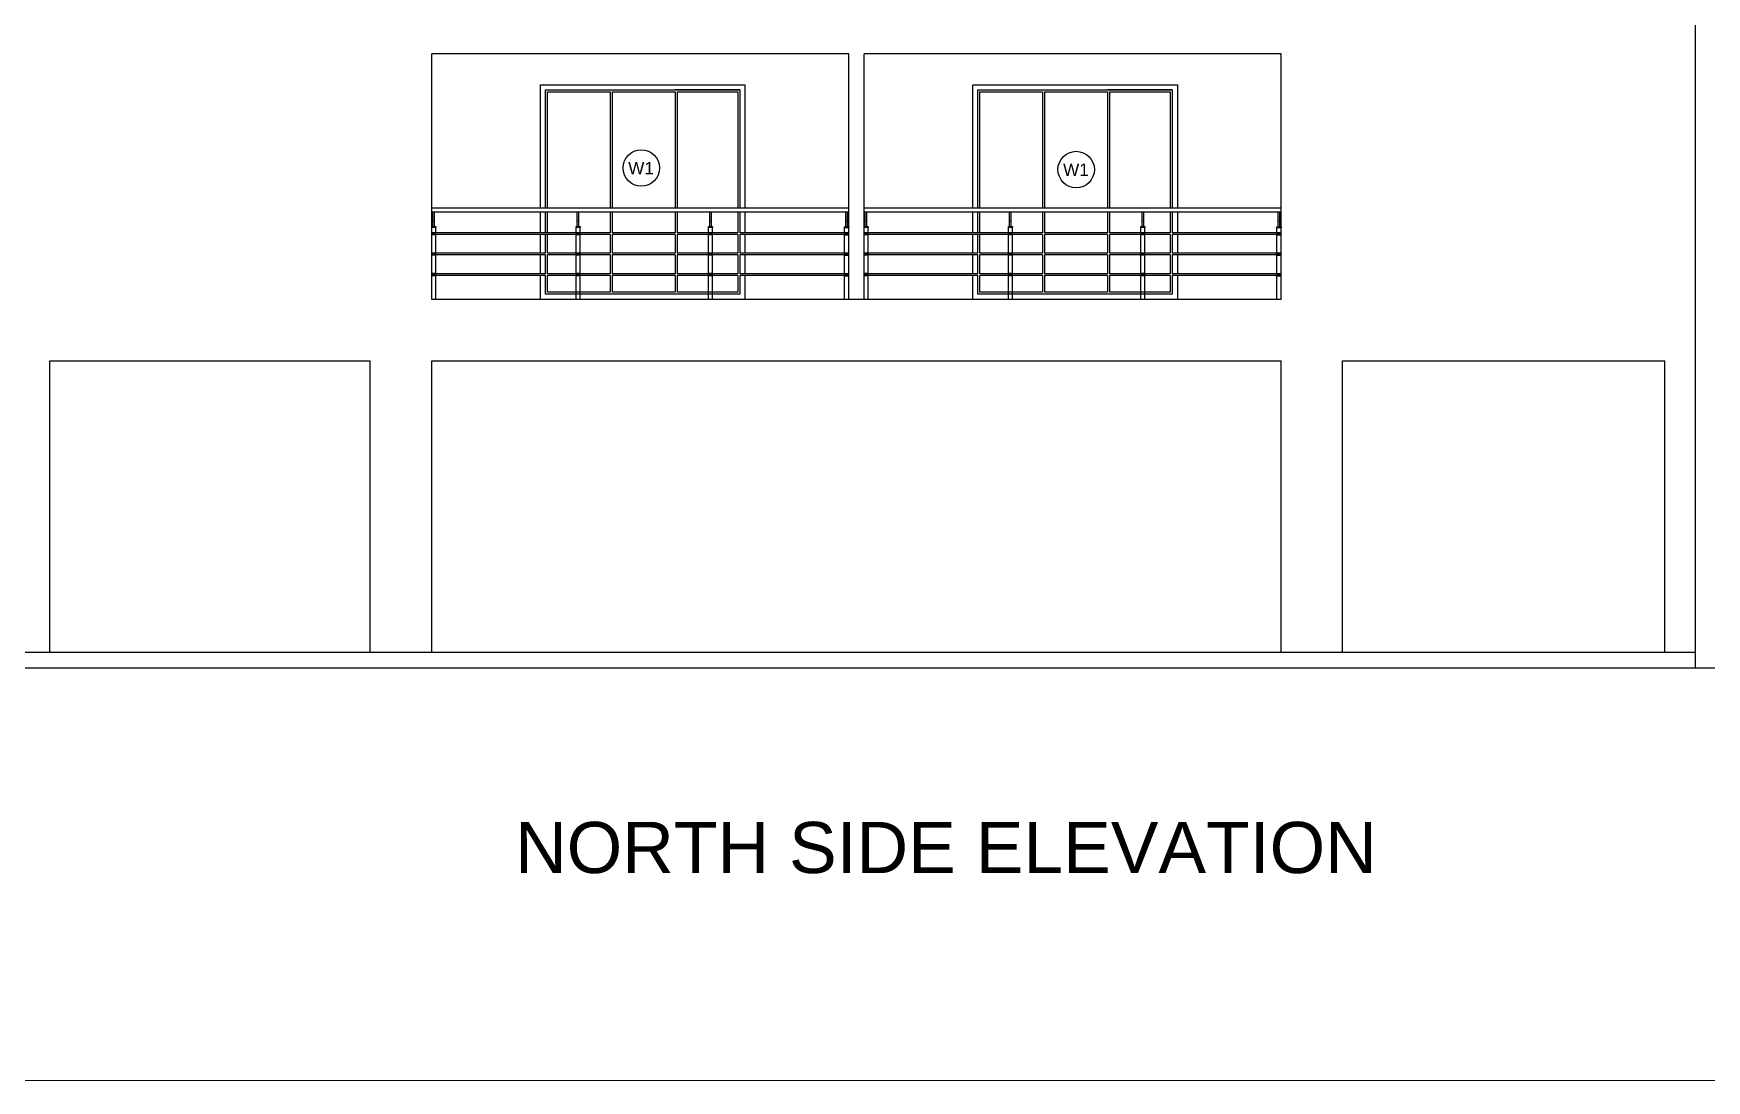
# Model space of a CAD drawing. Header units: millimetres. Extents: x -1932176 to 78768, y -1967 to 1266654.
# Drawn here: x -520014 to -503665, y 476454 to 486686 of the extents above; entities that cross this region are included whole.
import ezdxf

# ---------------------------------------------------------------- set-up
doc = ezdxf.new("R2010")
doc.units = ezdxf.units.MM
doc.layers.add('railing', color=212, linetype='Continuous', lineweight=25)
doc.layers.add('SHEET', color=7, linetype='Continuous', lineweight=13)
doc.styles.get("Standard").update_dxf_attribs({"font": 'arial.ttf'})

# ---------------------------------------------------------------- blocks, each defined once
blk = doc.blocks.new('ригеледержатель')
at = {"layer": 'railing', "ltscale": 10}
blk.add_lwpolyline([(148240, 1192435), (148270, 1192435), (148270, 1192417), (148240, 1192417)], close=True, dxfattribs=at)
blk.add_circle((148255, 1192426), 3, dxfattribs=at)

msp = doc.modelspace()

# ---------------------------------------------------------------- linework, layer by layer
at = {"ltscale": 30}
for p, q in [((-503771.3111, 480487.50621), (-503771.3111, 507037.50621)), ((-516122.6981, 484087.50621), (-516122.6981, 486487.03521)), ((-512047.6981, 486487.03521), (-516122.6981, 486487.03521)), ((-512047.6981, 484087.50621), (-512047.6981, 486487.03521)), ((-511897.6981, 484087.50621), (-511897.6981, 486487.03521)), ((-507822.6981, 486487.03521), (-511897.6981, 486487.03521)), ((-507822.6981, 484087.50621), (-507822.6981, 486487.03521)), ((-515011.01307, 486135.00621), (-513111.01307, 486135.00621)), ((-515011.01307, 486135.00621), (-514378.01307, 486135.00621)), ((-514378.01307, 486115.00621), (-514378.01307, 484979.53521)), ((-514358.01307, 486115.00621), (-514358.01307, 484979.53521)), ((-513111.01307, 486135.00621), (-513744.01307, 486135.00621)), ((-513744.01307, 486115.00621), (-513744.01307, 484979.53521)), ((-513724.01307, 486115.00621), (-513724.01307, 484979.53521)), ((-513111.01307, 486135.00621), (-513111.01307, 485660.30825)), ((-510786.01307, 486135.00621), (-508886.01307, 486135.00621)), ((-510786.01307, 486135.00621), (-510153.01307, 486135.00621)), ((-510153.01307, 486115.00621), (-510153.01307, 484979.53521)), ((-510133.01307, 486115.00621), (-510133.01307, 484979.53521)), ((-508886.01307, 486135.00621), (-509519.01307, 486135.00621)), ((-509519.01307, 486115.00621), (-509519.01307, 484979.53521)), ((-509499.01307, 486115.00621), (-509499.01307, 484979.53521)), ((-508886.01307, 486135.00621), (-508886.01307, 485660.30825)), ((-512047.6981, 484979.53521), (-516122.6981, 484979.53521)), ((-512047.6981, 484939.53521), (-516122.6981, 484939.53521)), ((-514378.01307, 484939.53521), (-514378.01307, 484737.53521)), ((-514358.01307, 484939.53521), (-514358.01307, 484737.53521)), ((-513744.01307, 484939.53521), (-513744.01307, 484737.53521)), ((-513724.01307, 484939.53521), (-513724.01307, 484737.53521)), ((-507822.6981, 484979.53521), (-511897.6981, 484979.53521)), ((-507822.6981, 484939.53521), (-511897.6981, 484939.53521)), ((-510153.01307, 484939.53521), (-510153.01307, 484737.53521)), ((-510133.01307, 484939.53521), (-510133.01307, 484737.53521)), ((-509519.01307, 484939.53521), (-509519.01307, 484737.53521)), ((-509499.01307, 484939.53521), (-509499.01307, 484737.53521)), ((-514378.01307, 484737.53521), (-516122.6981, 484737.53521)), ((-514378.01307, 484721.53521), (-516122.6981, 484721.53521)), ((-514378.01307, 484721.53521), (-514378.01307, 484537.53521)), ((-513744.01307, 484737.53521), (-514358.01307, 484737.53521)), ((-514358.01307, 484721.53521), (-514358.01307, 484537.53521)), ((-513744.01307, 484721.53521), (-514358.01307, 484721.53521)), ((-513744.01307, 484721.53521), (-513744.01307, 484537.53521)), ((-513131.01307, 484737.53521), (-513724.01307, 484737.53521)), ((-513724.01307, 484721.53521), (-513724.01307, 484537.53521)), ((-513131.01307, 484721.53521), (-513724.01307, 484721.53521)), ((-512047.6981, 484737.53521), (-513111.01307, 484737.53521)), ((-512047.6981, 484721.53521), (-513111.01307, 484721.53521)), ((-510153.01307, 484737.53521), (-511897.6981, 484737.53521)), ((-510153.01307, 484721.53521), (-511897.6981, 484721.53521)), ((-510153.01307, 484721.53521), (-510153.01307, 484537.53521)), ((-509519.01307, 484737.53521), (-510133.01307, 484737.53521)), ((-510133.01307, 484721.53521), (-510133.01307, 484537.53521)), ((-509519.01307, 484721.53521), (-510133.01307, 484721.53521)), ((-509519.01307, 484721.53521), (-509519.01307, 484537.53521)), ((-508906.01307, 484737.53521), (-509499.01307, 484737.53521)), ((-509499.01307, 484721.53521), (-509499.01307, 484537.53521)), ((-508906.01307, 484721.53521), (-509499.01307, 484721.53521)), ((-507822.6981, 484737.53521), (-508886.01307, 484737.53521)), ((-507822.6981, 484721.53521), (-508886.01307, 484721.53521)), ((-515011.01307, 484537.53521), (-516122.6981, 484537.53521)), ((-515011.01307, 484521.53521), (-516122.6981, 484521.53521)), ((-514378.01307, 484537.53521), (-514991.01307, 484537.53521)), ((-514378.01307, 484521.53521), (-514991.01307, 484521.53521)), ((-514378.01307, 484521.53521), (-514378.01307, 484337.53521)), ((-513744.01307, 484537.53521), (-514358.01307, 484537.53521)), ((-514358.01307, 484521.53521), (-514358.01307, 484337.53521)), ((-513744.01307, 484521.53521), (-514358.01307, 484521.53521)), ((-513744.01307, 484521.53521), (-513744.01307, 484337.53521)), ((-513131.01307, 484537.53521), (-513724.01307, 484537.53521)), ((-513724.01307, 484521.53521), (-513724.01307, 484337.53521)), ((-513131.01307, 484521.53521), (-513724.01307, 484521.53521)), ((-512047.6981, 484537.53521), (-513111.01307, 484537.53521)), ((-512047.6981, 484521.53521), (-513111.01307, 484521.53521)), ((-510786.01307, 484537.53521), (-511897.6981, 484537.53521)), ((-510786.01307, 484521.53521), (-511897.6981, 484521.53521)), ((-510153.01307, 484537.53521), (-510766.01307, 484537.53521)), ((-510153.01307, 484521.53521), (-510766.01307, 484521.53521)), ((-510153.01307, 484521.53521), (-510153.01307, 484337.53521)), ((-509519.01307, 484537.53521), (-510133.01307, 484537.53521)), ((-510133.01307, 484521.53521), (-510133.01307, 484337.53521)), ((-509519.01307, 484521.53521), (-510133.01307, 484521.53521)), ((-509519.01307, 484521.53521), (-509519.01307, 484337.53521)), ((-508906.01307, 484537.53521), (-509499.01307, 484537.53521)), ((-509499.01307, 484521.53521), (-509499.01307, 484337.53521)), ((-508906.01307, 484521.53521), (-509499.01307, 484521.53521)), ((-507822.6981, 484537.53521), (-508886.01307, 484537.53521)), ((-507822.6981, 484521.53521), (-508886.01307, 484521.53521)), ((-515011.01307, 484337.53521), (-516122.6981, 484337.53521)), ((-515011.01307, 484321.53521), (-516122.6981, 484321.53521)), ((-514378.01307, 484337.53521), (-514991.01307, 484337.53521)), ((-514378.01307, 484321.53521), (-514991.01307, 484321.53521)), ((-514378.01307, 484321.53521), (-514378.01307, 484157.50621)), ((-513744.01307, 484337.53521), (-514358.01307, 484337.53521)), ((-514358.01307, 484321.53521), (-514358.01307, 484157.50621)), ((-513744.01307, 484321.53521), (-514358.01307, 484321.53521)), ((-513744.01307, 484321.53521), (-513744.01307, 484157.50621)), ((-513131.01307, 484337.53521), (-513724.01307, 484337.53521)), ((-513724.01307, 484321.53521), (-513724.01307, 484157.50621)), ((-513131.01307, 484321.53521), (-513724.01307, 484321.53521)), ((-512047.6981, 484337.53521), (-513111.01307, 484337.53521)), ((-512047.6981, 484321.53521), (-513111.01307, 484321.53521)), ((-510786.01307, 484337.53521), (-511897.6981, 484337.53521)), ((-510786.01307, 484321.53521), (-511897.6981, 484321.53521)), ((-510153.01307, 484337.53521), (-510766.01307, 484337.53521)), ((-510153.01307, 484321.53521), (-510766.01307, 484321.53521)), ((-510153.01307, 484321.53521), (-510153.01307, 484157.50621)), ((-509519.01307, 484337.53521), (-510133.01307, 484337.53521)), ((-510133.01307, 484321.53521), (-510133.01307, 484157.50621)), ((-509519.01307, 484321.53521), (-510133.01307, 484321.53521)), ((-509519.01307, 484321.53521), (-509519.01307, 484157.50621)), ((-508906.01307, 484337.53521), (-509499.01307, 484337.53521)), ((-509499.01307, 484321.53521), (-509499.01307, 484157.50621)), ((-508906.01307, 484321.53521), (-509499.01307, 484321.53521)), ((-507822.6981, 484337.53521), (-508886.01307, 484337.53521)), ((-507822.6981, 484321.53521), (-508886.01307, 484321.53521)), ((-507822.6981, 484087.50621), (-516122.6981, 484087.50621)), ((-519854.2078, 480637.50621), (-519854.2078, 483487.50621)), ((-519854.2078, 483487.50621), (-516722.6981, 483487.50621)), ((-516722.6981, 480637.50621), (-516722.6981, 483487.50621)), ((-516122.6981, 480637.50621), (-516122.6981, 483487.50621)), ((-516122.6981, 483487.50621), (-507822.6981, 483487.50621)), ((-507822.6981, 480637.50621), (-507822.6981, 483487.50621)), ((-507222.6981, 480637.50621), (-507222.6981, 483487.50621)), ((-507222.6981, 483487.50621), (-504071.3111, 483487.50621)), ((-504071.3111, 480637.50621), (-504071.3111, 483487.50621)), ((-503771.3111, 480637.50621), (-520174.35117, 480637.50621)), ((-530586.60466, 480487.50621), (-498836.32186, 480487.50621))]:
    msp.add_line(p, q, dxfattribs=at)
at = {"ltscale": 10}
for p, q in [((-516110.6981, 484799.53521), (-516110.6981, 484939.53521)), ((-516094.6981, 484799.53521), (-516094.6981, 484939.53521)), ((-514699.89886, 484799.53521), (-514699.89886, 484939.53521)), ((-514683.89886, 484799.53521), (-514683.89886, 484939.53521)), ((-513405.99585, 484799.53521), (-513405.99585, 484939.53521)), ((-513389.99585, 484799.53521), (-513389.99585, 484939.53521)), ((-512075.6981, 484797.50621), (-512075.6981, 484939.53521)), ((-512059.6981, 484797.50621), (-512059.6981, 484939.53521)), ((-511885.6981, 484799.53521), (-511885.6981, 484939.53521)), ((-511869.6981, 484799.53521), (-511869.6981, 484939.53521)), ((-510474.89886, 484799.53521), (-510474.89886, 484939.53521)), ((-510458.89886, 484799.53521), (-510458.89886, 484939.53521)), ((-509180.99585, 484799.53521), (-509180.99585, 484939.53521)), ((-509164.99585, 484799.53521), (-509164.99585, 484939.53521)), ((-507850.6981, 484797.50621), (-507850.6981, 484939.53521)), ((-507834.6981, 484797.50621), (-507834.6981, 484939.53521)), ((-516122.6981, 484737.53521), (-516122.6981, 484789.53521)), ((-516082.6981, 484737.53521), (-516082.6981, 484789.53521)), ((-514711.89886, 484737.53521), (-514711.89886, 484789.53521)), ((-514671.89886, 484737.53521), (-514671.89886, 484789.53521)), ((-513417.99585, 484737.53521), (-513417.99585, 484789.53521)), ((-513377.99585, 484737.53521), (-513377.99585, 484789.53521)), ((-512087.6981, 484735.50621), (-512087.6981, 484787.50621)), ((-512047.6981, 484735.50621), (-512047.6981, 484787.50621)), ((-511897.6981, 484737.53521), (-511897.6981, 484789.53521)), ((-511857.6981, 484737.53521), (-511857.6981, 484789.53521)), ((-510486.89886, 484737.53521), (-510486.89886, 484789.53521)), ((-510446.89886, 484737.53521), (-510446.89886, 484789.53521)), ((-509192.99585, 484737.53521), (-509192.99585, 484789.53521)), ((-509152.99585, 484737.53521), (-509152.99585, 484789.53521)), ((-507862.6981, 484735.50621), (-507862.6981, 484787.50621)), ((-507822.6981, 484735.50621), (-507822.6981, 484787.50621)), ((-516122.6981, 484537.53521), (-516122.6981, 484737.53521)), ((-516082.6981, 484537.53521), (-516082.6981, 484721.53521)), ((-514711.89886, 484537.53521), (-514711.89886, 484737.53521)), ((-514671.89886, 484537.53521), (-514671.89886, 484721.53521)), ((-513417.99585, 484537.53521), (-513417.99585, 484737.53521)), ((-513377.99585, 484537.53521), (-513377.99585, 484721.53521)), ((-512087.6981, 484535.50621), (-512087.6981, 484735.50621)), ((-512047.6981, 484535.50621), (-512047.6981, 484719.50621)), ((-511897.6981, 484537.53521), (-511897.6981, 484737.53521)), ((-511857.6981, 484537.53521), (-511857.6981, 484721.53521)), ((-510486.89886, 484537.53521), (-510486.89886, 484737.53521)), ((-510446.89886, 484537.53521), (-510446.89886, 484721.53521)), ((-509192.99585, 484537.53521), (-509192.99585, 484737.53521)), ((-509152.99585, 484537.53521), (-509152.99585, 484721.53521)), ((-507862.6981, 484535.50621), (-507862.6981, 484735.50621)), ((-507822.6981, 484535.50621), (-507822.6981, 484719.50621)), ((-516122.6981, 484337.53521), (-516122.6981, 484537.53521)), ((-516082.6981, 484337.53521), (-516082.6981, 484521.53521)), ((-514711.89886, 484337.53521), (-514711.89886, 484537.53521)), ((-514671.89886, 484337.53521), (-514671.89886, 484521.53521)), ((-513417.99585, 484337.53521), (-513417.99585, 484537.53521)), ((-513377.99585, 484337.53521), (-513377.99585, 484521.53521)), ((-512087.6981, 484335.50621), (-512087.6981, 484535.50621)), ((-512047.6981, 484335.50621), (-512047.6981, 484519.50621)), ((-511897.6981, 484337.53521), (-511897.6981, 484537.53521)), ((-511857.6981, 484337.53521), (-511857.6981, 484521.53521)), ((-510486.89886, 484337.53521), (-510486.89886, 484537.53521)), ((-510446.89886, 484337.53521), (-510446.89886, 484521.53521)), ((-509192.99585, 484337.53521), (-509192.99585, 484537.53521)), ((-509152.99585, 484337.53521), (-509152.99585, 484521.53521)), ((-507862.6981, 484335.50621), (-507862.6981, 484535.50621)), ((-507822.6981, 484335.50621), (-507822.6981, 484519.50621)), ((-516122.6981, 484087.50621), (-516122.6981, 484337.53521)), ((-516082.6981, 484089.53521), (-516082.6981, 484321.53521)), ((-514711.89886, 484087.50621), (-514711.89886, 484337.53521)), ((-514671.89886, 484089.53521), (-514671.89886, 484321.53521)), ((-513417.99585, 484087.50621), (-513417.99585, 484337.53521)), ((-513377.99585, 484089.53521), (-513377.99585, 484321.53521)), ((-512087.6981, 484087.50621), (-512087.6981, 484335.50621)), ((-512047.6981, 484087.50621), (-512047.6981, 484319.50621)), ((-511897.6981, 484087.50621), (-511897.6981, 484337.53521)), ((-511857.6981, 484089.53521), (-511857.6981, 484321.53521)), ((-510486.89886, 484087.50621), (-510486.89886, 484337.53521)), ((-510446.89886, 484089.53521), (-510446.89886, 484321.53521)), ((-509192.99585, 484087.50621), (-509192.99585, 484337.53521)), ((-509152.99585, 484089.53521), (-509152.99585, 484321.53521)), ((-507862.6981, 484087.50621), (-507862.6981, 484335.50621)), ((-507822.6981, 484087.50621), (-507822.6981, 484319.50621))]:
    msp.add_line(p, q, dxfattribs=at)
at = {"ltscale": 100}
for p, q in [((-516110.6981, 484859.53521), (-516094.6981, 484859.53521)), ((-514699.89886, 484859.53521), (-514683.89886, 484859.53521)), ((-513405.99585, 484859.53521), (-513389.99585, 484859.53521)), ((-512075.6981, 484857.50621), (-512059.6981, 484857.50621)), ((-511885.6981, 484859.53521), (-511869.6981, 484859.53521)), ((-510474.89886, 484859.53521), (-510458.89886, 484859.53521)), ((-509180.99585, 484859.53521), (-509164.99585, 484859.53521)), ((-507850.6981, 484857.50621), (-507834.6981, 484857.50621))]:
    msp.add_line(p, q, dxfattribs=at)
for p, q in [((-516082.6981, 484087.50621), (-516082.6981, 484799.53521)), ((-514671.89886, 484087.50621), (-514671.89886, 484799.53521)), ((-513377.99585, 484087.50621), (-513377.99585, 484799.53521)), ((-512047.6981, 484087.50621), (-512047.6981, 484797.50621)), ((-511857.6981, 484087.50621), (-511857.6981, 484799.53521)), ((-510446.89886, 484087.50621), (-510446.89886, 484799.53521)), ((-509152.99585, 484087.50621), (-509152.99585, 484799.53521)), ((-507822.6981, 484087.50621), (-507822.6981, 484797.50621))]:
    msp.add_line(p, q)
at = {"linetype": 'ByBlock', "lineweight": 20}
for p, q in [((-516082.6981, 484087.50621), (-516122.6981, 484087.50621)), ((-514671.89886, 484087.50621), (-514711.89886, 484087.50621)), ((-513377.99585, 484087.50621), (-513417.99585, 484087.50621)), ((-512047.6981, 484087.50621), (-512087.6981, 484087.50621)), ((-511857.6981, 484087.50621), (-511897.6981, 484087.50621)), ((-510446.89886, 484087.50621), (-510486.89886, 484087.50621)), ((-509152.99585, 484087.50621), (-509192.99585, 484087.50621)), ((-507822.6981, 484087.50621), (-507862.6981, 484087.50621))]:
    msp.add_line(p, q, dxfattribs=at)
at = {"ltscale": 30}
for points in [[(-515061.01307, 484979.53521), (-515061.01307, 486185.00621), (-513061.01307, 486185.00621), (-513061.01307, 484979.53521)], [(-515011.01307, 484979.53521), (-515011.01307, 486135.00621), (-513111.01307, 486135.00621), (-513111.01307, 484979.53521)], [(-514991.01307, 484979.53521), (-514991.01307, 486115.00621), (-514378.01307, 486115.00621)], [(-514358.01307, 486115.00621), (-513744.01307, 486115.00621)], [(-513724.01307, 486115.00621), (-513131.01307, 486115.00621), (-513131.01307, 484979.53521)], [(-510836.01307, 484979.53521), (-510836.01307, 486185.00621), (-508836.01307, 486185.00621), (-508836.01307, 484979.53521)], [(-510786.01307, 484979.53521), (-510786.01307, 486135.00621), (-508886.01307, 486135.00621), (-508886.01307, 484979.53521)], [(-510766.01307, 484979.53521), (-510766.01307, 486115.00621), (-510153.01307, 486115.00621)], [(-510133.01307, 486115.00621), (-509519.01307, 486115.00621)], [(-509499.01307, 486115.00621), (-508906.01307, 486115.00621), (-508906.01307, 484979.53521)], [(-515061.01307, 484737.53521), (-515061.01307, 484939.53521)], [(-515011.01307, 484737.53521), (-515011.01307, 484939.53521)], [(-514991.01307, 484737.53521), (-514991.01307, 484939.53521)], [(-513131.01307, 484939.53521), (-513131.01307, 484737.53521)], [(-513111.01307, 484939.53521), (-513111.01307, 484737.53521)], [(-513061.01307, 484939.53521), (-513061.01307, 484737.53521)], [(-510836.01307, 484737.53521), (-510836.01307, 484939.53521)], [(-510786.01307, 484737.53521), (-510786.01307, 484939.53521)], [(-510766.01307, 484737.53521), (-510766.01307, 484939.53521)], [(-508906.01307, 484939.53521), (-508906.01307, 484737.53521)], [(-508886.01307, 484939.53521), (-508886.01307, 484737.53521)], [(-508836.01307, 484939.53521), (-508836.01307, 484737.53521)], [(-515061.01307, 484537.53521), (-515061.01307, 484721.53521)], [(-515011.01307, 484537.53521), (-515011.01307, 484721.53521)], [(-514991.01307, 484537.53521), (-514991.01307, 484721.53521)], [(-513131.01307, 484721.53521), (-513131.01307, 484537.53521)], [(-513111.01307, 484721.53521), (-513111.01307, 484537.53521)], [(-513061.01307, 484721.53521), (-513061.01307, 484537.53521)], [(-510836.01307, 484537.53521), (-510836.01307, 484721.53521)], [(-510786.01307, 484537.53521), (-510786.01307, 484721.53521)], [(-510766.01307, 484537.53521), (-510766.01307, 484721.53521)], [(-508906.01307, 484721.53521), (-508906.01307, 484537.53521)], [(-508886.01307, 484721.53521), (-508886.01307, 484537.53521)], [(-508836.01307, 484721.53521), (-508836.01307, 484537.53521)], [(-515061.01307, 484337.53521), (-515061.01307, 484521.53521)], [(-515011.01307, 484337.53521), (-515011.01307, 484521.53521)], [(-514991.01307, 484337.53521), (-514991.01307, 484521.53521)], [(-513131.01307, 484521.53521), (-513131.01307, 484337.53521)], [(-513111.01307, 484521.53521), (-513111.01307, 484337.53521)], [(-513061.01307, 484521.53521), (-513061.01307, 484337.53521)], [(-510836.01307, 484337.53521), (-510836.01307, 484521.53521)], [(-510786.01307, 484337.53521), (-510786.01307, 484521.53521)], [(-510766.01307, 484337.53521), (-510766.01307, 484521.53521)], [(-508906.01307, 484521.53521), (-508906.01307, 484337.53521)], [(-508886.01307, 484521.53521), (-508886.01307, 484337.53521)], [(-508836.01307, 484521.53521), (-508836.01307, 484337.53521)], [(-515061.01307, 484087.50621), (-515061.01307, 484321.53521)], [(-513111.01307, 484321.53521), (-513111.01307, 484137.50621), (-515011.01307, 484137.50621), (-515011.01307, 484321.53521)], [(-514378.01307, 484157.50621), (-514991.01307, 484157.50621), (-514991.01307, 484321.53521)], [(-513131.01307, 484321.53521), (-513131.01307, 484157.50621), (-513724.01307, 484157.50621)], [(-513061.01307, 484321.53521), (-513061.01307, 484087.50621)], [(-510836.01307, 484087.50621), (-510836.01307, 484321.53521)], [(-508886.01307, 484321.53521), (-508886.01307, 484137.50621), (-510786.01307, 484137.50621), (-510786.01307, 484321.53521)], [(-510153.01307, 484157.50621), (-510766.01307, 484157.50621), (-510766.01307, 484321.53521)], [(-508906.01307, 484321.53521), (-508906.01307, 484157.50621), (-509499.01307, 484157.50621)], [(-508836.01307, 484321.53521), (-508836.01307, 484087.50621)], [(-513744.01307, 484157.50621), (-514358.01307, 484157.50621)], [(-509519.01307, 484157.50621), (-510133.01307, 484157.50621)]]:
    msp.add_lwpolyline(points, dxfattribs=at)
at = {"ltscale": 10}
for points in [[(-516122.6981, 484799.53521), (-516082.6981, 484799.53521), (-516082.6981, 484789.53521), (-516122.6981, 484789.53521)], [(-514711.89886, 484799.53521), (-514671.89886, 484799.53521), (-514671.89886, 484789.53521), (-514711.89886, 484789.53521)], [(-513417.99585, 484799.53521), (-513377.99585, 484799.53521), (-513377.99585, 484789.53521), (-513417.99585, 484789.53521)], [(-512087.6981, 484797.50621), (-512047.6981, 484797.50621), (-512047.6981, 484787.50621), (-512087.6981, 484787.50621)], [(-511897.6981, 484799.53521), (-511857.6981, 484799.53521), (-511857.6981, 484789.53521), (-511897.6981, 484789.53521)], [(-510486.89886, 484799.53521), (-510446.89886, 484799.53521), (-510446.89886, 484789.53521), (-510486.89886, 484789.53521)], [(-509192.99585, 484799.53521), (-509152.99585, 484799.53521), (-509152.99585, 484789.53521), (-509192.99585, 484789.53521)], [(-507862.6981, 484797.50621), (-507822.6981, 484797.50621), (-507822.6981, 484787.50621), (-507862.6981, 484787.50621)]]:
    msp.add_lwpolyline(points, close=True, dxfattribs=at)
at = {"color": 252, "ltscale": 30}
for centre in [(-514074.7981, 485371.77487), (-509824.87705, 485355.75489)]:
    msp.add_circle(centre, 178.13957, dxfattribs=at)
at = {"layer": 'SHEET'}
msp.add_lwpolyline([(-536918.91497, 514060.98471), (-486983.16045, 514060.98471), (-486983.16045, 476454.19657), (-536918.91497, 476454.19657)], close=True, dxfattribs=at)

# ---------------------------------------------------------------- block references
at = {"xscale": -1}
for p in [(-367847.80623, -707696.07451), (-366437.00699, -707696.07451), (-365143.10398, -707696.07451), (-363812.80623, -707698.10351), (-363622.80623, -707696.07451), (-362212.00699, -707696.07451), (-360918.10398, -707696.07451), (-359587.80623, -707698.10351), (-367847.80623, -707896.07451), (-366437.00699, -707896.07451), (-365143.10398, -707896.07451), (-363812.80623, -707898.10351), (-363622.80623, -707896.07451), (-362212.00699, -707896.07451), (-360918.10398, -707896.07451), (-359587.80623, -707898.10351), (-367847.80623, -708096.07451), (-366437.00699, -708096.07451), (-365143.10398, -708096.07451), (-363812.80623, -708098.10351), (-363622.80623, -708096.07451), (-362212.00699, -708096.07451), (-360918.10398, -708096.07451), (-359587.80623, -708098.10351)]:
    msp.add_blockref('ригеледержатель', p, dxfattribs=at)

# ---------------------------------------------------------------- texts
at = {"color": 252, "transparency": 16777216, "char_height": 120, "attachment_point": 1}
for insert in [(-514202.59474, 485430.35077), (-509952.67369, 485414.33079)]:
    msp.add_mtext_dynamic_manual_height_columns('W1', width=74.86437, gutter_width=11139.68641, heights=[0], dxfattribs=dict(at, insert=insert))
at = {"ltscale": 30, "insert": (-515307.88494, 478981.36717), "char_height": 500, "attachment_point": 1}
msp.add_mtext_dynamic_manual_height_columns('NORTH SIDE ELEVATION', width=10332.6613347, gutter_width=12.5, heights=[0], dxfattribs=at)

doc.saveas('drawing.dxf')
